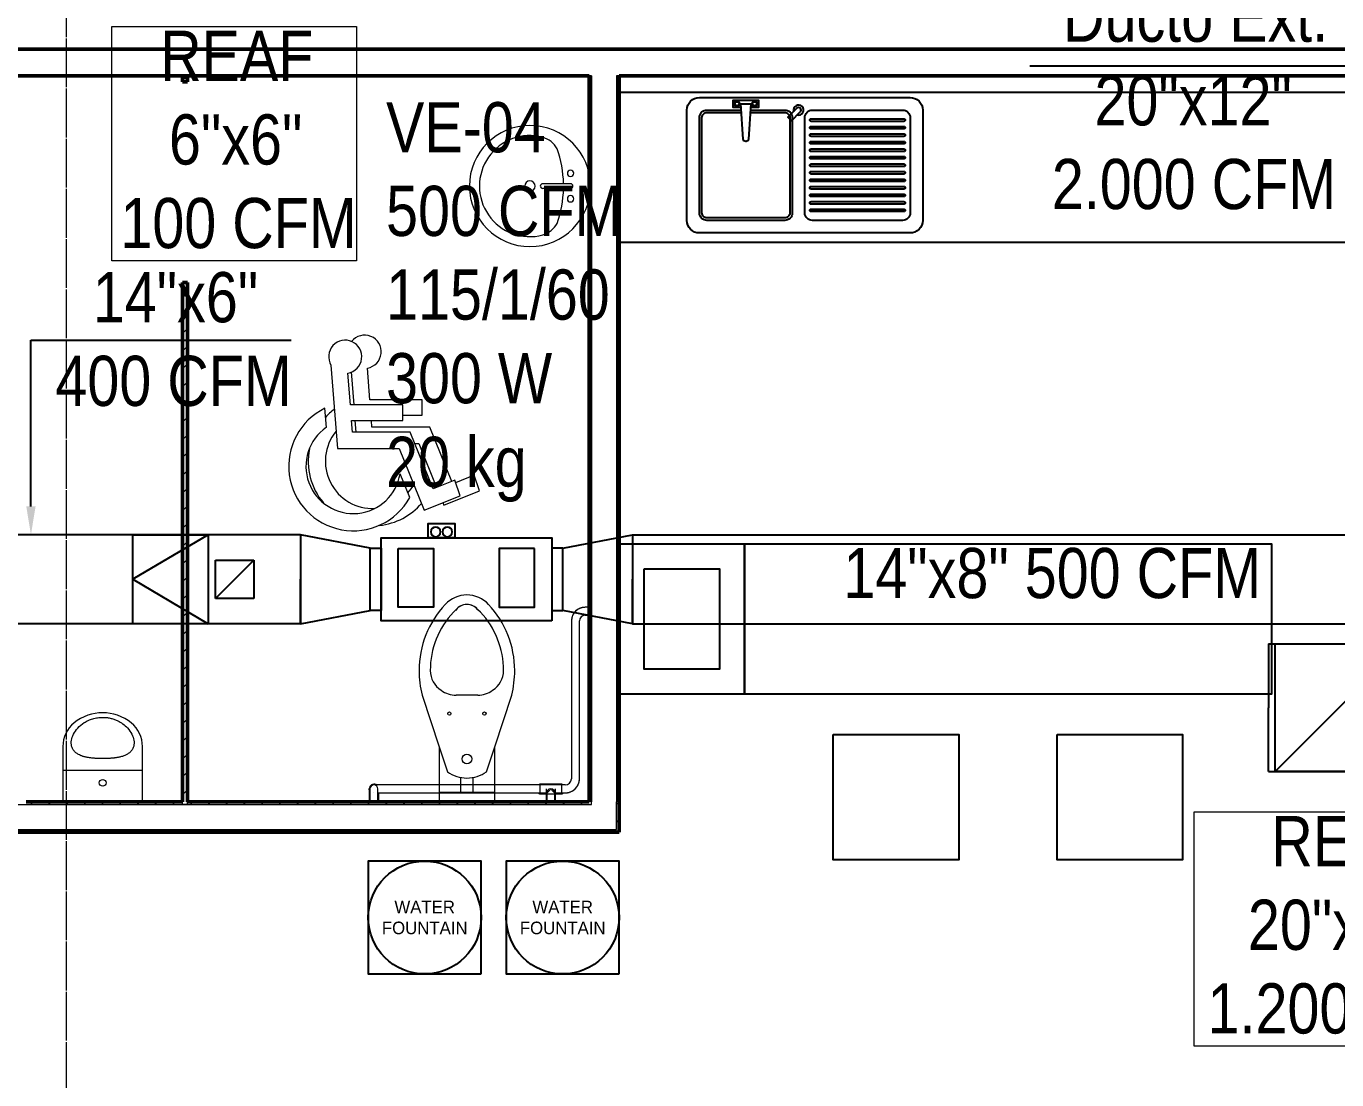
# Model space of a CAD drawing. Header units: inches. Extents: x -3 to 209, y -384 to 20.
# Drawn here: x 162.28 to 167.5, y -93.66 to -89.46 of the extents above; entities that cross this region are included whole.
import ezdxf
from ezdxf import colors
from ezdxf.entities.mleader import LeaderData, LeaderLine
from ezdxf.math import Vec2, Vec3

# ---------------------------------------------------------------- set-up
doc = ezdxf.new("R2010")
doc.units = ezdxf.units.IN
doc.header["$MEASUREMENT"] = 0
for name, pattern in [('Grid Line', [0.022225, 0.0127, -0.003175, 0.003175, -0.003175]), ('Grid Line 1_2_', [0.022225, 0.0127, -0.003175, 0.003175, -0.003175]), ('HIDDEN2', [0.1875, 0.125, -0.0625])]:
    doc.linetypes.add(name, pattern=pattern)
for name, color, linetype, lineweight in [('A-GENM', 253, 'Continuous', 9), ('A-WALL-PATT', 253, 'Continuous', 50), ('HVAC -Textos Extraccion', 2, 'Continuous', 9), ('HVAC -Textos Rejillas', 2, 'Continuous', 9), ('L-SITE', 253, 'Continuous', 9), ('P-SANR-FIXT', 253, 'Continuous', 9), ('Q-SPCQ', 253, 'Continuous', 9), ('S-GRID', 253, 'Continuous', 9)]:
    doc.layers.add(name, color=color, linetype=linetype, lineweight=lineweight)
for name, color, linetype in [('A-WALL', 253, 'Continuous'), ('HVAC-Equipos', 3, 'Continuous'), ('HVAC-Extraccion', 114, 'Continuous'), ('HVAC-Rejillas', 2, 'HIDDEN2'), ('NFF-FURN', 253, 'Continuous'), ('NFF-LIGHT', 253, 'Continuous')]:
    doc.layers.add(name, color=color, linetype=linetype)
doc.styles.add('Arial Narrow', font='ARIALN.TTF', dxfattribs={"height": 0.00295})
doc.styles.add('darwinmerispeTEXT01', font='GOTHIC.TTF')
doc.styles.get("Standard").update_dxf_attribs({"font": 'arial.ttf'})

# ---------------------------------------------------------------- blocks, each defined once
blk = doc.blocks.new('rr')
at = {"linetype": 'ByBlock', "lineweight": -2}
for p, q in [((-0.0127, -0.0127), (0.0127, 0.0127)), ((-0.0127, -0.0127), (-0.0127, 0.0127)), ((-0.0127, 0.0127), (0.0127, 0.0127)), ((0.0127, 0.0127), (0.0127, -0.0127)), ((0.0127, -0.0127), (-0.0127, -0.0127))]:
    blk.add_line(p, q, dxfattribs=at)
blk = doc.blocks.new('VE')
for points in [[(-74845.233, 50895.4877), (-74845.1261, 50895.4877), (-74845.1261, 50895.5447), (-74845.233, 50895.5447)], [(-74845.619, 50895.1567), (-74844.939, 50895.1567), (-74844.939, 50895.4877), (-74845.619, 50895.4877)], [(-74845.619, 50895.4462), (-74845.619, 50895.1982), (-74845.6629, 50895.1982), (-74845.6629, 50895.4462)], [(-74845.5507, 50895.4454), (-74845.41, 50895.4454), (-74845.41, 50895.2115), (-74845.5507, 50895.2115)], [(-74845.0073, 50895.4454), (-74845.148, 50895.4454), (-74845.148, 50895.2115), (-74845.0073, 50895.2115)], [(-74844.939, 50895.4462), (-74844.939, 50895.1982), (-74844.8952, 50895.1982), (-74844.8952, 50895.4462)]]:
    blk.add_lwpolyline(points, close=True)
for centre in [(-74845.2028, 50895.5112), (-74845.1563, 50895.5112)]:
    blk.add_circle(centre, 0.0193)
blk = doc.blocks.new('faucet1')
at = {"layer": 'NFF-LIGHT', "linetype": 'ByBlock', "lineweight": -2}
blk.add_lwpolyline([(-103268.5, -52509.1), (-103299.5, -52509.1), (-103299.5, -52479.1), (-103199.5, -52479.1), (-103199.5, -52509.1), (-103230.5, -52509.1)], dxfattribs=at)
blk.add_lwpolyline([(-103269.5, -52494.1), (-103229.5, -52494.1), (-103238.9, -52634.8, -0.394848), (-103248.9, -52644.1), (-103250.2, -52644.1, -0.394848), (-103260.1, -52634.8), (-103269.5, -52494.1)], format="xyb", dxfattribs=at)
for centre, radius in [((-103284.5, -52494.1), 10), ((-103284.5, -52494.1), 8), ((-103214.5, -52494.1), 10), ((-103214.5, -52494.1), 8)]:
    blk.add_circle(centre, radius, dxfattribs=at)
blk = doc.blocks.new('sink1')
at = {"layer": 'NFF-LIGHT', "linetype": 'ByBlock', "lineweight": -2}
for points in [[(-103370.8, -52320.6), (-102530.8, -52320.6, -0.414214), (-102480.8, -52370.6), (-102480.8, -52810.6, -0.414214), (-102530.8, -52860.6), (-103370.8, -52860.6, -0.414214), (-103420.8, -52810.6), (-103420.8, -52370.6, -0.414214)], [(-102968.8, -52363.5), (-102968.8, -52363.5, 0.414214), (-102982.9, -52363.5), (-103018.3, -52398.9), (-103004.1, -52413), (-102968.8, -52377.7, 0.414214)], [(-102920.8, -52370.6), (-102560.8, -52370.6, -0.414214), (-102530.8, -52400.6), (-102530.8, -52780.6, -0.414214), (-102560.8, -52810.6), (-102920.8, -52810.6, -0.414214), (-102950.8, -52780.6), (-102950.8, -52400.6, -0.414214)], [(-102550.8, -52410.6), (-102550.8, -52410.6, -0.414214), (-102555.8, -52415.6), (-102925.8, -52415.6, -0.414214), (-102930.8, -52410.6), (-102930.8, -52410.6, -0.414214), (-102925.8, -52405.6), (-102555.8, -52405.6, -0.414214)], [(-102550.8, -52440.6), (-102550.8, -52440.6, -0.414214), (-102555.8, -52445.6), (-102925.8, -52445.6, -0.414214), (-102930.8, -52440.6), (-102930.8, -52440.6, -0.414214), (-102925.8, -52435.6), (-102555.8, -52435.6, -0.414214)], [(-102550.8, -52470.6), (-102550.8, -52470.6, -0.414214), (-102555.8, -52475.6), (-102925.8, -52475.6, -0.414214), (-102930.8, -52470.6), (-102930.8, -52470.6, -0.414214), (-102925.8, -52465.6), (-102555.8, -52465.6, -0.414214)], [(-102550.8, -52500.6), (-102550.8, -52500.6, -0.414214), (-102555.8, -52505.6), (-102925.8, -52505.6, -0.414214), (-102930.8, -52500.6), (-102930.8, -52500.6, -0.414214), (-102925.8, -52495.6), (-102555.8, -52495.6, -0.414214)], [(-102550.8, -52530.6), (-102550.8, -52530.6, -0.414214), (-102555.8, -52535.6), (-102925.8, -52535.6, -0.414214), (-102930.8, -52530.6), (-102930.8, -52530.6, -0.414214), (-102925.8, -52525.6), (-102555.8, -52525.6, -0.414214)], [(-102550.8, -52560.6), (-102550.8, -52560.6, -0.414214), (-102555.8, -52565.6), (-102925.8, -52565.6, -0.414214), (-102930.8, -52560.6), (-102930.8, -52560.6, -0.414214), (-102925.8, -52555.6), (-102555.8, -52555.6, -0.414214)], [(-102550.8, -52590.6), (-102550.8, -52590.6, -0.414214), (-102555.8, -52595.6), (-102925.8, -52595.6, -0.414214), (-102930.8, -52590.6), (-102930.8, -52590.6, -0.414214), (-102925.8, -52585.6), (-102555.8, -52585.6, -0.414214)], [(-102550.8, -52620.6), (-102550.8, -52620.6, -0.414214), (-102555.8, -52625.6), (-102925.8, -52625.6, -0.414214), (-102930.8, -52620.6), (-102930.8, -52620.6, -0.414214), (-102925.8, -52615.6), (-102555.8, -52615.6, -0.414214)], [(-102550.8, -52650.6), (-102550.8, -52650.6, -0.414214), (-102555.8, -52655.6), (-102925.8, -52655.6, -0.414214), (-102930.8, -52650.6), (-102930.8, -52650.6, -0.414214), (-102925.8, -52645.6), (-102555.8, -52645.6, -0.414214)], [(-102550.8, -52680.6), (-102550.8, -52680.6, -0.414214), (-102555.8, -52685.6), (-102925.8, -52685.6, -0.414214), (-102930.8, -52680.6), (-102930.8, -52680.6, -0.414214), (-102925.8, -52675.6), (-102555.8, -52675.6, -0.414214)], [(-102550.8, -52710.6), (-102550.8, -52710.6, -0.414214), (-102555.8, -52715.6), (-102925.8, -52715.6, -0.414214), (-102930.8, -52710.6), (-102930.8, -52710.6, -0.414214), (-102925.8, -52705.6), (-102555.8, -52705.6, -0.414214)], [(-102550.8, -52740.6), (-102550.8, -52740.6, -0.414214), (-102555.8, -52745.6), (-102925.8, -52745.6, -0.414214), (-102930.8, -52740.6), (-102930.8, -52740.6, -0.414214), (-102925.8, -52735.6), (-102555.8, -52735.6, -0.414214)], [(-102550.8, -52770.6), (-102550.8, -52770.6, -0.414214), (-102555.8, -52775.6), (-102925.8, -52775.6, -0.414214), (-102930.8, -52770.6), (-102930.8, -52770.6, -0.414214), (-102925.8, -52765.6), (-102555.8, -52765.6, -0.414214)]]:
    blk.add_lwpolyline(points, format="xyb", close=True, dxfattribs=at)
for points in [[(-103167.5, -52370.6), (-103030.8, -52370.6, -0.414214), (-103000.8, -52400.6), (-103000.8, -52780.6, -0.414214), (-103030.8, -52810.6), (-103340.8, -52810.6, -0.414214), (-103370.8, -52780.6), (-103370.8, -52400.6, -0.414214), (-103340.8, -52370.6), (-103204.2, -52370.6)], [(-103168.2, -52380.6), (-103030.8, -52380.6, -0.414214), (-103010.8, -52400.6), (-103010.8, -52780.6, -0.414214), (-103030.8, -52800.6), (-103340.8, -52800.6, -0.414214), (-103360.8, -52780.6), (-103360.8, -52400.6, -0.414214), (-103340.8, -52380.6), (-103203.5, -52380.6)]]:
    blk.add_lwpolyline(points, format="xyb", dxfattribs=at)
blk.add_arc((-102975.8, -52370.6), 20, 255, 195, dxfattribs=at)
blk.add_blockref('faucet1', (63.7, 148.5), dxfattribs=at)

msp = doc.modelspace()

# ---------------------------------------------------------------- linework, layer by layer
at = {"layer": 'A-GENM'}
for p, q in [((164.0908, -91.7996), (164.0801, -91.7901)), ((163.8584, -92.1312), (163.9257, -92.3362)), ((164.0797, -92.1312), (163.994, -92.1312)), ((164.0797, -92.1312), (163.994, -92.1312)), ((164.148, -92.3362), (164.2154, -92.1312)), ((163.9257, -92.3362), (163.9588, -92.4367)), ((163.9257, -92.3362), (163.9257, -92.5566)), ((164.115, -92.4367), (164.148, -92.3362)), ((164.148, -92.5566), (164.148, -92.3362)), ((164.0115, -92.4587), (164.0115, -92.5185)), ((164.0623, -92.5185), (164.0623, -92.4587)), ((164.148, -92.5185), (163.9258, -92.5185)), ((163.9257, -92.5566), (164.148, -92.5566))]:
    msp.add_line(p, q, dxfattribs=at)
for centre, radius in [((163.967, -92.2042), 0.00635), ((164.1067, -92.2042), 0.00666), ((164.0369, -92.3852), 0.0191)]:
    msp.add_circle(centre, radius, dxfattribs=at)
for centre, radius, start, end in [((164.0384, -91.8517), 0.1206, 90.7488, 136.8497), ((164.0353, -91.8517), 0.1206, 43.1503, 89.2512), ((164.2316, -92.0327), 0.3853, 136.8497, 180), ((164.0384, -91.8517), 0.0761, 126.0692, 136.8497), ((164.0369, -91.8243), 0.0551, 90, 145.8865), ((164.0369, -91.8243), 0.0551, 90, 141.6602), ((164.0369, -91.8243), 0.0551, 38.3398, 90), ((164.0369, -91.8243), 0.0551, 34.1135, 90), ((163.8421, -92.0327), 0.3853, 0, 43.1503), ((164.2316, -92.0327), 0.3409, 136.8497, 180), ((163.8421, -92.0327), 0.3409, 0, 43.1503), ((164.2531, -92.0327), 0.4068, 180, 194), ((163.9828, -92.0327), 0.0921, 180, 238.3018), ((164.0909, -92.0327), 0.0921, 301.6982, 0), ((163.8206, -92.0327), 0.4068, 346, 0), ((163.994, -92.0327), 0.0984, 232.7437, 270), ((164.0797, -92.0327), 0.0984, 270, 307.2563), ((164.0386, -92.3198), 0.1415, 235.678, 269.3159), ((164.0352, -92.3198), 0.1415, 270.6841, 304.322)]:
    msp.add_arc(centre, radius, start, end, dxfattribs=at)
at = {"layer": 'A-WALL', "lineweight": 50}
for p, q in [((168.4052, -89.5566), (162.0932, -89.5566)), ((162.0932, -89.6616), (164.5236, -89.6616)), ((162.9036, -89.6691), (162.9036, -89.6866)), ((162.9236, -89.6691), (162.9036, -89.6691)), ((162.9036, -89.6866), (162.9236, -89.6866)), ((162.9236, -89.6866), (162.9236, -89.6691)), ((164.5236, -89.6616), (164.5236, -92.5566)), ((164.6436, -89.6616), (168.5102, -89.6616)), ((164.6436, -92.5566), (164.6436, -89.6616)), ((162.9036, -90.4866), (162.9036, -92.5566)), ((162.9236, -90.4866), (162.9036, -90.4866)), ((162.9236, -92.5566), (162.9236, -90.4866)), ((162.9036, -92.5566), (162.2798, -92.5566)), ((164.5236, -92.5566), (162.9236, -92.5566)), ((164.6436, -92.5666), (164.6436, -92.5566)), ((164.6436, -92.6666), (164.6436, -92.5666)), ((158.8736, -92.6766), (164.6436, -92.6766)), ((164.6436, -92.6766), (164.6436, -92.6666))]:
    msp.add_line(p, q, dxfattribs=at)
at = {"layer": 'A-WALL', "lineweight": 18}
for p, q in [((164.5336, -89.6616), (164.5236, -89.6616)), ((164.5336, -89.6616), (164.5336, -92.5566)), ((164.6436, -89.6616), (164.6336, -89.6616)), ((164.6336, -89.6616), (164.6336, -92.5566)), ((161.6398, -92.5666), (162.9036, -92.5666)), ((162.9036, -92.5666), (162.9036, -92.5566)), ((162.9036, -92.5666), (162.9236, -92.5666)), ((162.9236, -92.5666), (162.9036, -92.5666)), ((162.9236, -92.5666), (162.9236, -92.5566)), ((162.9236, -92.5666), (164.5336, -92.5666)), ((164.5336, -92.5666), (164.5336, -92.5566)), ((164.6336, -92.5666), (164.6336, -92.5566)), ((164.6336, -92.6666), (164.6336, -92.5666)), ((158.8736, -92.6666), (164.6336, -92.6666))]:
    msp.add_line(p, q, dxfattribs=at)
at = {"layer": 'A-WALL-PATT', "linetype": 'Continuous', "lineweight": 9}
for p, q in [((162.9162, -89.6866), (162.9236, -89.6792)), ((164.5236, -89.7056), (164.5336, -89.6956)), ((164.6336, -89.6663), (164.6383, -89.6616)), ((164.6336, -89.737), (164.6436, -89.727)), ((164.5236, -89.7763), (164.5336, -89.7663)), ((164.6336, -89.8077), (164.6436, -89.7977)), ((164.5236, -89.847), (164.5336, -89.837)), ((164.5236, -89.9177), (164.5336, -89.9077)), ((164.6336, -89.8784), (164.6436, -89.8684)), ((164.6336, -89.9491), (164.6436, -89.9391)), ((164.5236, -89.9884), (164.5336, -89.9784)), ((164.6336, -90.0198), (164.6436, -90.0098)), ((164.5236, -90.0591), (164.5336, -90.0491)), ((164.6336, -90.0905), (164.6436, -90.0805)), ((164.5236, -90.1298), (164.5336, -90.1198)), ((164.6336, -90.1613), (164.6436, -90.1513)), ((164.5236, -90.2005), (164.5336, -90.1905)), ((164.6336, -90.232), (164.6436, -90.222)), ((164.5236, -90.2713), (164.5336, -90.2613)), ((164.6336, -90.3027), (164.6436, -90.2927)), ((164.5236, -90.342), (164.5336, -90.332)), ((164.6336, -90.3734), (164.6436, -90.3634)), ((164.5236, -90.4127), (164.5336, -90.4027)), ((164.5236, -90.4834), (164.5336, -90.4734)), ((164.6336, -90.4441), (164.6436, -90.4341)), ((162.9036, -90.5477), (162.9236, -90.5277)), ((164.6336, -90.5148), (164.6436, -90.5048)), ((164.5236, -90.5541), (164.5336, -90.5441)), ((164.6336, -90.5855), (164.6436, -90.5755)), ((162.9036, -90.6185), (162.9236, -90.5985)), ((164.5236, -90.6248), (164.5336, -90.6148)), ((162.9036, -90.6892), (162.9236, -90.6692)), ((164.5236, -90.6955), (164.5336, -90.6855)), ((164.6336, -90.6562), (164.6436, -90.6462)), ((162.9036, -90.7599), (162.9236, -90.7399)), ((164.6336, -90.7269), (164.6436, -90.7169)), ((164.5236, -90.7662), (164.5336, -90.7562)), ((164.6336, -90.7976), (164.6436, -90.7876)), ((162.9036, -90.8306), (162.9236, -90.8106)), ((164.5236, -90.8369), (164.5336, -90.8269)), ((162.9036, -90.9013), (162.9236, -90.8813)), ((164.5236, -90.9076), (164.5336, -90.8976)), ((164.6336, -90.8684), (164.6436, -90.8584)), ((162.9036, -90.972), (162.9236, -90.952)), ((164.6336, -90.9391), (164.6436, -90.9291)), ((164.5236, -90.9784), (164.5336, -90.9684)), ((164.6336, -91.0098), (164.6436, -90.9998)), ((162.9036, -91.0427), (162.9236, -91.0227)), ((164.5236, -91.0491), (164.5336, -91.0391)), ((162.9036, -91.1134), (162.9236, -91.0934)), ((164.5236, -91.1198), (164.5336, -91.1098)), ((164.6336, -91.0805), (164.6436, -91.0705)), ((164.6336, -91.1512), (164.6436, -91.1412)), ((162.9036, -91.1841), (162.9236, -91.1641)), ((164.5236, -91.1905), (164.5336, -91.1805)), ((164.6336, -91.2219), (164.6436, -91.2119)), ((162.9036, -91.2549), (162.9236, -91.2349)), ((164.5236, -91.2612), (164.5336, -91.2512)), ((162.9036, -91.3256), (162.9236, -91.3056)), ((164.6336, -91.2926), (164.6436, -91.2826)), ((164.5236, -91.3319), (164.5336, -91.3219)), ((164.6336, -91.3633), (164.6436, -91.3533)), ((162.9036, -91.3963), (162.9236, -91.3763)), ((164.5236, -91.4026), (164.5336, -91.3926)), ((164.6336, -91.434), (164.6436, -91.424)), ((162.9036, -91.467), (162.9236, -91.447)), ((164.5236, -91.4733), (164.5336, -91.4633)), ((162.9036, -91.5377), (162.9236, -91.5177)), ((164.6336, -91.5048), (164.6436, -91.4948)), ((164.5236, -91.544), (164.5336, -91.534)), ((164.6336, -91.5755), (164.6436, -91.5655)), ((162.9036, -91.6084), (162.9236, -91.5884)), ((164.5236, -91.6148), (164.5336, -91.6048)), ((162.9036, -91.6791), (162.9236, -91.6591)), ((164.5236, -91.6855), (164.5336, -91.6755)), ((164.6336, -91.6462), (164.6436, -91.6362)), ((162.9036, -91.7498), (162.9236, -91.7298)), ((164.6336, -91.7169), (164.6436, -91.7069)), ((164.5236, -91.7562), (164.5336, -91.7462)), ((164.6336, -91.7876), (164.6436, -91.7776)), ((162.9036, -91.8205), (162.9236, -91.8005)), ((164.5236, -91.8269), (164.5336, -91.8169)), ((162.9036, -91.8913), (162.9236, -91.8713)), ((164.5236, -91.8976), (164.5336, -91.8876)), ((164.6336, -91.8583), (164.6436, -91.8483)), ((162.9036, -91.962), (162.9236, -91.942)), ((164.6336, -91.929), (164.6436, -91.919)), ((164.5236, -91.9683), (164.5336, -91.9583)), ((164.6336, -91.9997), (164.6436, -91.9897)), ((162.9036, -92.0327), (162.9236, -92.0127)), ((164.5236, -92.039), (164.5336, -92.029)), ((162.9036, -92.1034), (162.9236, -92.0834)), ((164.5236, -92.1097), (164.5336, -92.0997)), ((164.6336, -92.0704), (164.6436, -92.0604)), ((162.9036, -92.1741), (162.9236, -92.1541)), ((164.6336, -92.1411), (164.6436, -92.1311)), ((164.5236, -92.1804), (164.5336, -92.1704)), ((164.6336, -92.2119), (164.6436, -92.2019)), ((162.9036, -92.2448), (162.9236, -92.2248)), ((164.5236, -92.2511), (164.5336, -92.2411)), ((162.9036, -92.3155), (162.9236, -92.2955)), ((164.5236, -92.3219), (164.5336, -92.3119)), ((164.6336, -92.2826), (164.6436, -92.2726)), ((164.6336, -92.3533), (164.6436, -92.3433)), ((162.9036, -92.3862), (162.9236, -92.3662)), ((164.5236, -92.3926), (164.5336, -92.3826)), ((164.6336, -92.424), (164.6436, -92.414)), ((162.9036, -92.4569), (162.9236, -92.4369)), ((164.5236, -92.4633), (164.5336, -92.4533)), ((162.9036, -92.5276), (162.9236, -92.5076)), ((164.6336, -92.4947), (164.6436, -92.4847)), ((162.299, -92.5666), (162.309, -92.5566)), ((162.3697, -92.5666), (162.3797, -92.5566)), ((162.4404, -92.5666), (162.4504, -92.5566)), ((162.5111, -92.5666), (162.5211, -92.5566)), ((162.5818, -92.5666), (162.5918, -92.5566)), ((162.6525, -92.5666), (162.6625, -92.5566)), ((162.7232, -92.5666), (162.7332, -92.5566)), ((162.7939, -92.5666), (162.8039, -92.5566)), ((162.8646, -92.5666), (162.8746, -92.5566)), ((162.9354, -92.5666), (162.9454, -92.5566)), ((163.0061, -92.5666), (163.0161, -92.5566)), ((163.0768, -92.5666), (163.0868, -92.5566)), ((163.1475, -92.5666), (163.1575, -92.5566)), ((163.2182, -92.5666), (163.2282, -92.5566)), ((163.2889, -92.5666), (163.2989, -92.5566)), ((163.3596, -92.5666), (163.3696, -92.5566)), ((163.4303, -92.5666), (163.4403, -92.5566)), ((163.501, -92.5666), (163.511, -92.5566)), ((163.5718, -92.5666), (163.5818, -92.5566)), ((163.6425, -92.5666), (163.6525, -92.5566)), ((163.7132, -92.5666), (163.7232, -92.5566)), ((163.7839, -92.5666), (163.7939, -92.5566)), ((163.8546, -92.5666), (163.8646, -92.5566)), ((163.9253, -92.5666), (163.9353, -92.5566)), ((163.996, -92.5666), (164.006, -92.5566)), ((164.0667, -92.5666), (164.0767, -92.5566)), ((164.1374, -92.5666), (164.1474, -92.5566)), ((164.2082, -92.5666), (164.2182, -92.5566)), ((164.2789, -92.5666), (164.2889, -92.5566)), ((164.3496, -92.5666), (164.3596, -92.5566)), ((164.4203, -92.5666), (164.4303, -92.5566)), ((164.491, -92.5666), (164.501, -92.5566)), ((164.5236, -92.534), (164.5336, -92.524)), ((164.6336, -92.5654), (164.6424, -92.5566)), ((164.6424, -92.5566), (164.6436, -92.5554)), ((164.6336, -92.6361), (164.6436, -92.6261)), ((162.3304, -92.6766), (162.3404, -92.6666)), ((162.4011, -92.6766), (162.4111, -92.6666)), ((162.4718, -92.6766), (162.4818, -92.6666)), ((162.5425, -92.6766), (162.5525, -92.6666)), ((162.6132, -92.6766), (162.6232, -92.6666)), ((162.6839, -92.6766), (162.6939, -92.6666)), ((162.7546, -92.6766), (162.7646, -92.6666)), ((162.8254, -92.6766), (162.8354, -92.6666)), ((162.8961, -92.6766), (162.9061, -92.6666)), ((162.9668, -92.6766), (162.9768, -92.6666)), ((163.0375, -92.6766), (163.0475, -92.6666)), ((163.1082, -92.6766), (163.1182, -92.6666)), ((163.1789, -92.6766), (163.1889, -92.6666)), ((163.2496, -92.6766), (163.2596, -92.6666)), ((163.3203, -92.6766), (163.3303, -92.6666)), ((163.391, -92.6766), (163.401, -92.6666)), ((163.4618, -92.6766), (163.4718, -92.6666)), ((163.5325, -92.6766), (163.5425, -92.6666)), ((163.6032, -92.6766), (163.6132, -92.6666)), ((163.6739, -92.6766), (163.6839, -92.6666)), ((163.7446, -92.6766), (163.7546, -92.6666)), ((163.8153, -92.6766), (163.8253, -92.6666)), ((163.886, -92.6766), (163.896, -92.6666)), ((163.9567, -92.6766), (163.9667, -92.6666)), ((164.0274, -92.6766), (164.0374, -92.6666)), ((164.0982, -92.6766), (164.1082, -92.6666)), ((164.1689, -92.6766), (164.1789, -92.6666)), ((164.2396, -92.6766), (164.2496, -92.6666)), ((164.3103, -92.6766), (164.3203, -92.6666)), ((164.381, -92.6766), (164.391, -92.6666)), ((164.4517, -92.6766), (164.4617, -92.6666)), ((164.5224, -92.6766), (164.5324, -92.6666)), ((164.5931, -92.6766), (164.6031, -92.6666))]:
    msp.add_line(p, q, dxfattribs=at)
at = {"layer": 'HVAC -Textos Rejillas'}
for points in [[(163.5965, -90.3999), (162.6219, -90.3999), (162.6219, -89.4653), (163.5965, -89.4653)], [(168.1039, -93.5303), (166.9355, -93.5303), (166.9355, -92.5957), (168.1039, -92.5957)]]:
    msp.add_lwpolyline(points, close=True, dxfattribs=at)
at = {"layer": 'HVAC-Extraccion'}
for p, q in [((163.373, -91.4913), (161.444, -91.4912)), ((163.373, -91.4913), (163.373, -91.6691)), ((164.6968, -91.4913), (164.6968, -91.6691)), ((164.6968, -91.4913), (168.5518, -91.4914)), ((163.373, -91.8469), (163.373, -91.6691)), ((164.6968, -91.8469), (164.6968, -91.6691)), ((163.373, -91.8469), (161.444, -91.8468)), ((164.6968, -91.8469), (168.5518, -91.847)), ((167.2328, -91.9268), (167.2328, -92.1808)), ((167.2328, -91.9268), (169.0407, -91.9268)), ((167.2328, -92.4348), (167.2328, -92.1808)), ((167.2328, -92.4348), (169.0407, -92.4348))]:
    msp.add_line(p, q, dxfattribs=at)
msp.add_lwpolyline([(163.0051, -91.4913), (163.0051, -91.8469), (162.7051, -91.8469), (162.7051, -91.4913), (163.0051, -91.4913), (162.7051, -91.6691), (163.0051, -91.8469)], dxfattribs=at)
for points in [[(163.651, -91.545), (163.373, -91.4913), (163.373, -91.8469), (163.651, -91.793)], [(164.4187, -91.545), (164.6968, -91.4913), (164.6968, -91.8469), (164.4187, -91.793)]]:
    msp.add_lwpolyline(points, close=True, dxfattribs=at)
at = {"layer": 'L-SITE'}
for p, q in [((163.4949, -90.8155), (163.5203, -91.1477)), ((163.5723, -90.9737), (163.5627, -90.8469)), ((163.5759, -90.8416), (163.586, -90.9737)), ((163.6498, -90.9537), (163.6401, -90.8269)), ((163.8588, -90.9537), (163.6498, -90.9537)), ((163.8588, -91.0154), (163.8588, -90.9537)), ((163.4765, -91.0633), (163.4707, -90.9874)), ((163.7814, -90.9737), (163.5723, -90.9737)), ((163.7814, -91.0354), (163.7814, -90.9737)), ((163.5806, -91.0825), (163.577, -91.0354)), ((163.577, -91.0354), (163.7814, -91.0354)), ((163.5907, -91.0354), (163.5943, -91.0825)), ((163.6581, -91.0625), (163.656, -91.0354)), ((163.7814, -91.0154), (163.8588, -91.0154)), ((163.811, -91.0825), (163.5806, -91.0825)), ((163.8884, -91.0625), (163.6581, -91.0625)), ((163.9028, -91.3083), (163.811, -91.0825)), ((163.9764, -91.2789), (163.8884, -91.0625)), ((163.5203, -91.1477), (163.7671, -91.1477)), ((163.7671, -91.1477), (163.8668, -91.3929)), ((163.8293, -91.1277), (163.8446, -91.1277)), ((163.8446, -91.1277), (163.9159, -91.3031)), ((163.8089, -91.3431), (163.7702, -91.248)), ((164.0656, -91.2542), (163.9914, -91.2839)), ((164.0867, -91.3159), (164.0656, -91.2542)), ((163.9881, -91.2742), (163.9028, -91.3083)), ((163.9443, -91.3729), (164.0867, -91.3159)), ((164.0093, -91.3359), (163.9881, -91.2742)), ((163.8668, -91.3929), (164.0093, -91.3359)), ((163.9405, -91.3634), (163.9443, -91.3729))]:
    msp.add_line(p, q, dxfattribs=at)
for centre, radius, start, end in [((163.5517, -90.7818), 0.066, 279.5296, 210.6777), ((163.6292, -90.7618), 0.066, 279.5296, 141.9342), ((163.5839, -91.2184), 0.2573, 116.094, 331.0081), ((163.6613, -91.1984), 0.2573, 126.597, 137.2057), ((163.5839, -91.2184), 0.1887, 124.6842, 350.9794), ((163.6613, -91.1984), 0.1887, 141.0911, 272.5256), ((163.6613, -91.1984), 0.2573, 168.9615, 220.1123), ((163.6613, -91.1984), 0.1887, 318.124, 330.8334), ((163.6613, -91.1984), 0.2573, 276.149, 319.2631)]:
    msp.add_arc(centre, radius, start, end, dxfattribs=at)
at = {"layer": 'NFF-FURN'}
for points in [[(164.6436, -89.7272), (167.6252, -89.7272), (167.6252, -90.3272), (164.6436, -90.3272), (164.6436, -89.7272)], [(164.6436, -91.5272), (165.1436, -91.5272), (165.1436, -92.1272), (164.6436, -92.1272), (164.6436, -91.5272)], [(165.1436, -91.5272), (167.2436, -91.5272), (167.2436, -92.1272), (165.1436, -92.1272), (165.1436, -91.5272)], [(164.7436, -91.6272), (165.0436, -91.6272), (165.0436, -92.0272), (164.7436, -92.0272), (164.7436, -91.6272)], [(165.4974, -92.287), (165.9974, -92.287), (165.9974, -92.787), (165.4974, -92.787), (165.4974, -92.287)], [(166.3899, -92.287), (166.8899, -92.287), (166.8899, -92.787), (166.3899, -92.787), (166.3899, -92.287)], [(164.0936, -93.2422), (164.0936, -92.7922), (163.6436, -92.7922), (163.6436, -93.2422), (164.0936, -93.2422)], [(164.6436, -93.2422), (164.6436, -92.7922), (164.1936, -92.7922), (164.1936, -93.2422), (164.6436, -93.2422)]]:
    msp.add_lwpolyline(points, dxfattribs=at)
for centre in [(163.8686, -93.0172), (164.4186, -93.0172)]:
    msp.add_circle(centre, 0.225, dxfattribs=at)
at = {"layer": 'P-SANR-FIXT'}
for p, q in [((164.4499, -90.0921), (164.339, -90.0921)), ((164.4499, -90.1111), (164.339, -90.1111)), ((162.4261, -92.3357), (162.4261, -92.5566)), ((162.7436, -92.5566), (162.7436, -92.3357)), ((162.4261, -92.4296), (162.7436, -92.4296)), ((162.4261, -92.5566), (162.7436, -92.5566))]:
    msp.add_line(p, q, dxfattribs=at)
msp.add_circle((162.5849, -92.4804), 0.0134, dxfattribs=at)
for centre, radius, start, end in [((164.288, -90.1016), 0.2413, 90, 270), ((164.288, -90.1016), 0.2014, 75.3071, 284.6929), ((164.288, -90.1016), 0.2413, 270, 90), ((164.3071, -90.0063), 0.1045, 30.7927, 72.1904), ((163.9698, -90.1016), 0.4523, 1.2067, 19.2086), ((164.4499, -90.0508), 0.0127, 90, 270), ((164.4499, -90.0508), 0.0127, 270, 90), ((164.288, -90.1016), 0.0206, 90, 270), ((164.288, -90.1016), 0.0206, 270, 90), ((164.339, -90.1016), 0.00952, 90, 270), ((163.9698, -90.1016), 0.4523, 340.7914, 358.7933), ((164.4499, -90.1016), 0.00952, 270, 90), ((164.4499, -90.1524), 0.0127, 90, 270), ((164.4499, -90.1524), 0.0127, 270, 90), ((164.3071, -90.1969), 0.1045, 287.8096, 329.2073), ((162.5849, -92.3816), 0.1806, 50.8479, 129.1521), ((162.5475, -92.3357), 0.1214, 129.1521, 180), ((162.6222, -92.3357), 0.1214, 0, 50.8479)]:
    msp.add_arc(centre, radius, start, end, dxfattribs=at)
for points, knots in [([(162.5849, -92.3837), (162.5797, -92.3837), (162.5722, -92.3836), (162.5625, -92.3832), (162.5553, -92.3828), (162.5494, -92.3823), (162.5449, -92.3819), (162.5404, -92.3815), (162.535, -92.3808), (162.5287, -92.3798), (162.5228, -92.3788), (162.518, -92.3778), (162.5143, -92.3769), (162.5107, -92.376), (162.5064, -92.3747), (162.5023, -92.3734), (162.4991, -92.3722), (162.4945, -92.3703), (162.4872, -92.3668), (162.4782, -92.3608), (162.4703, -92.353), (162.4645, -92.344), (162.4608, -92.3339), (162.4593, -92.3228), (162.4603, -92.307), (162.4672, -92.286), (162.4845, -92.2613), (162.506, -92.243), (162.5274, -92.2313), (162.5453, -92.2245), (162.5647, -92.2202), (162.5781, -92.2192), (162.5849, -92.2192)], [-1, -1, -1, -1, -0.965909, -0.948864, -0.931818, -0.914773, -0.90625, -0.897727, -0.880682, -0.863636, -0.846591, -0.829545, -0.821023, -0.8125, -0.795455, -0.778409, -0.769886, -0.761364, -0.727273, -0.681818, -0.636364, -0.590909, -0.545455, -0.5, -0.454545, -0.363636, -0.272727, -0.181818, -0.136364, -0.090909, -0.045455, 0, 0, 0, 0]), ([(162.5849, -92.2192), (162.5899, -92.2192), (162.6, -92.2197), (162.6123, -92.2218), (162.6219, -92.2242), (162.6311, -92.227), (162.6422, -92.2314), (162.6523, -92.2368), (162.6599, -92.2415), (162.6707, -92.2489), (162.6867, -92.2633), (162.7025, -92.286), (162.7094, -92.307), (162.7105, -92.3228), (162.709, -92.3339), (162.7053, -92.344), (162.6994, -92.353), (162.6916, -92.3608), (162.6834, -92.3662), (162.6759, -92.37), (162.6699, -92.3725), (162.6634, -92.3748), (162.6564, -92.3767), (162.6502, -92.3781), (162.645, -92.3792), (162.641, -92.3798), (162.6368, -92.3805), (162.6326, -92.381), (162.6282, -92.3816), (162.6237, -92.382), (162.6192, -92.3824), (162.6129, -92.3829), (162.6049, -92.3834), (162.5951, -92.3836), (162.5883, -92.3837), (162.5849, -92.3837)], [-1, -1, -1, -1, -0.965909, -0.931818, -0.914773, -0.897727, -0.863636, -0.829545, -0.8125, -0.795455, -0.727273, -0.636364, -0.545455, -0.5, -0.454545, -0.409091, -0.363636, -0.318182, -0.272727, -0.25, -0.227273, -0.204545, -0.181818, -0.159091, -0.147727, -0.136364, -0.125, -0.113636, -0.102273, -0.090909, -0.079545, -0.068182, -0.045455, -0.022727, 0, 0, 0, 0])]:
    msp.add_open_spline(points, degree=3, knots=knots, dxfattribs=at)
at = {"layer": 'Q-SPCQ'}
for p, q in [((164.5204, -91.7807), (164.5077, -91.7807)), ((164.5236, -91.7553), (164.5204, -91.7553)), ((164.5204, -91.7553), (164.5204, -91.7567)), ((164.5236, -91.7553), (164.5204, -91.7553)), ((164.5204, -91.7806), (164.5204, -91.7553)), ((164.4538, -91.8347), (164.4538, -92.4642)), ((164.4855, -92.4648), (164.4855, -91.8347)), ((164.5077, -91.8125), (164.5204, -91.8125)), ((164.5204, -91.8379), (164.5204, -91.8126)), ((164.5204, -91.8365), (164.5204, -91.8379)), ((164.5204, -91.8379), (164.5236, -91.8379)), ((164.5204, -91.8379), (164.5236, -91.8379)), ((164.4538, -92.4634), (164.4537, -92.4644)), ((163.6473, -92.5046), (163.6473, -92.5554)), ((163.6505, -92.5046), (163.6505, -92.5554)), ((164.3204, -92.4888), (163.6664, -92.4888)), ((163.6822, -92.5554), (163.6822, -92.5046)), ((163.6822, -92.5554), (163.6822, -92.5205)), ((163.6822, -92.5205), (164.3204, -92.5205)), ((163.6854, -92.5554), (163.6854, -92.5203)), ((164.3272, -92.4856), (164.3204, -92.4888)), ((164.3272, -92.4856), (164.3204, -92.4888)), ((164.422, -92.4888), (164.3204, -92.4888)), ((164.3204, -92.5205), (164.3272, -92.5237)), ((164.3204, -92.5205), (164.3272, -92.5237)), ((164.3204, -92.5205), (164.3553, -92.5205)), ((164.4152, -92.4856), (164.3272, -92.4856)), ((164.4152, -92.4856), (164.3272, -92.4856)), ((164.3272, -92.4856), (164.3272, -92.5046)), ((164.3272, -92.5046), (164.3272, -92.5237)), ((164.3522, -92.5046), (164.3522, -92.5205)), ((164.3553, -92.5205), (164.3553, -92.5554)), ((164.3871, -92.5205), (164.422, -92.5205)), ((164.3871, -92.5554), (164.3871, -92.5205)), ((164.3903, -92.5205), (164.3903, -92.5046)), ((164.422, -92.4888), (164.4152, -92.4856)), ((164.422, -92.4888), (164.4152, -92.4856)), ((164.4152, -92.5046), (164.4152, -92.4856)), ((164.4152, -92.5237), (164.4152, -92.5046)), ((164.4152, -92.5237), (164.422, -92.5205)), ((164.4152, -92.5237), (164.422, -92.5205)), ((164.4284, -92.4888), (164.422, -92.4888)), ((164.422, -92.5205), (164.4284, -92.5205)), ((163.6265, -92.5554), (163.6251, -92.5554)), ((163.6251, -92.5554), (163.6251, -92.5566)), ((163.6251, -92.5554), (163.6251, -92.5566)), ((163.6251, -92.5554), (163.6251, -92.5566)), ((163.6265, -92.5554), (163.6503, -92.5554)), ((163.6265, -92.5554), (163.6265, -92.5554)), ((163.6824, -92.5554), (163.7062, -92.5554)), ((163.7076, -92.5554), (163.7062, -92.5554)), ((163.7062, -92.5554), (163.7062, -92.5554)), ((163.7076, -92.5566), (163.7076, -92.5554)), ((163.7076, -92.5566), (163.7076, -92.5554)), ((163.7076, -92.5566), (163.7076, -92.5554)), ((164.3272, -92.5237), (164.3522, -92.5237)), ((164.3272, -92.5237), (164.3522, -92.5237)), ((164.3313, -92.5554), (164.3299, -92.5554)), ((164.3299, -92.5554), (164.3299, -92.5566)), ((164.3299, -92.5554), (164.3299, -92.5566)), ((164.3299, -92.5554), (164.3712, -92.5554)), ((164.3522, -92.5236), (164.3522, -92.5554)), ((164.3522, -92.5237), (164.3522, -92.5554)), ((164.3554, -92.5237), (164.3871, -92.5237)), ((164.3712, -92.5554), (164.4125, -92.5554)), ((164.3902, -92.5237), (164.4152, -92.5237)), ((164.3903, -92.5554), (164.3903, -92.5236)), ((164.3903, -92.5554), (164.3903, -92.5237)), ((164.3903, -92.5237), (164.4152, -92.5237)), ((164.4125, -92.5554), (164.4111, -92.5554)), ((164.4125, -92.5566), (164.4125, -92.5554)), ((164.4125, -92.5566), (164.4125, -92.5554))]:
    msp.add_line(p, q, dxfattribs=at)
at = {"layer": 'Q-SPCQ', "flags": 128}
for points in [[(164.5077, -91.7807), (164.5056, -91.7808), (164.5034, -91.7809), (164.5013, -91.7811), (164.4991, -91.7814), (164.497, -91.7818), (164.4949, -91.7823), (164.4928, -91.7828), (164.4908, -91.7835), (164.4887, -91.7842), (164.4867, -91.785), (164.4847, -91.7859), (164.4828, -91.7868), (164.4809, -91.7879), (164.4791, -91.789), (164.4773, -91.7902), (164.4755, -91.7914), (164.4738, -91.7927), (164.4721, -91.7941), (164.4705, -91.7956), (164.469, -91.7971), (164.4675, -91.7987), (164.4661, -91.8003), (164.4648, -91.802), (164.4635, -91.8037), (164.4623, -91.8055), (164.4612, -91.8074), (164.4601, -91.8093), (164.4591, -91.8112), (164.4582, -91.8131), (164.4574, -91.8151), (164.4567, -91.8172), (164.456, -91.8192), (164.4554, -91.8213), (164.455, -91.8234), (164.4545, -91.8255), (164.4542, -91.8277), (164.454, -91.8298), (164.4538, -91.832), (164.4538, -91.8341)], [(164.4569, -92.5129), (164.4587, -92.5118), (164.4606, -92.5105), (164.4625, -92.5092), (164.4643, -92.5078), (164.466, -92.5063), (164.4677, -92.5048), (164.4694, -92.5032), (164.4709, -92.5015), (164.4724, -92.4998), (164.4738, -92.498), (164.4752, -92.4961), (164.4764, -92.4942), (164.4776, -92.4923), (164.4788, -92.4903), (164.4798, -92.4883), (164.4808, -92.4862), (164.4816, -92.4841), (164.4824, -92.4819), (164.4831, -92.4797), (164.4837, -92.4775), (164.4842, -92.4753), (164.4847, -92.4731), (164.485, -92.4708), (164.4853, -92.4685), (164.4854, -92.4663), (164.4855, -92.464)], [(163.6505, -92.5046), (163.6505, -92.5047), (163.6505, -92.5048), (163.6505, -92.5049), (163.6505, -92.5052), (163.6505, -92.5055), (163.6505, -92.5058), (163.6505, -92.5062)], [(163.6664, -92.5205), (163.6664, -92.5205), (163.6664, -92.5205)], [(163.6822, -92.5064), (163.6822, -92.5059), (163.6822, -92.5055), (163.6822, -92.5052), (163.6822, -92.505), (163.6822, -92.5048), (163.6822, -92.5047), (163.6822, -92.5046), (163.6822, -92.5046)], [(164.4284, -92.5205), (164.4306, -92.5205), (164.4329, -92.5203), (164.4352, -92.5201), (164.4375, -92.5198), (164.4397, -92.5194), (164.4419, -92.5189), (164.4441, -92.5183), (164.4463, -92.5176), (164.4485, -92.5168), (164.4506, -92.516), (164.4527, -92.5151), (164.4547, -92.514), (164.4568, -92.5129)]]:
    msp.add_lwpolyline(points, dxfattribs=at)
at = {"layer": 'Q-SPCQ'}
for centre, radius, start, end in [((164.5077, -91.8347), 0.054, 90, 180), ((164.5077, -91.8347), 0.0222, 90, 180), ((164.4284, -92.4634), 0.0254, 270, 358.1838), ((164.4284, -92.4634), 0.0571, 270, 358.5174), ((163.6664, -92.5046), 0.019, 64.3934, 180), ((163.6664, -92.5046), 0.019, 180, 205.6066), ((163.6664, -92.5046), 0.0159, 0, 180), ((163.6664, -92.5046), 0.0159, 90, 180), ((164.3712, -92.5237), 0.0191, 0, 180)]:
    msp.add_arc(centre, radius, start, end, dxfattribs=at)
for points, knots in [([(163.6505, -92.5151), (163.6503, -92.5149), (163.65, -92.5144), (163.6494, -92.5133), (163.6484, -92.5113), (163.6475, -92.5083), (163.6473, -92.5059), (163.6473, -92.5046)], [0.5788489, 0.5788489, 0.5788489, 0.5788489, 0.6071429, 0.6428571, 0.7142857, 0.8571429, 1, 1, 1, 1]), ([(164.3522, -92.5237), (164.3522, -92.5237), (164.3523, -92.5236), (164.3525, -92.5233), (164.353, -92.5228), (164.3537, -92.5221), (164.3545, -92.5214), (164.3551, -92.5208), (164.3555, -92.5203), (164.356, -92.5198), (164.3567, -92.5191), (164.3577, -92.5181), (164.3587, -92.5171), (164.3595, -92.5163), (164.3602, -92.5157), (164.3608, -92.515), (164.3617, -92.5141), (164.3628, -92.513), (164.3642, -92.5117), (164.366, -92.5098), (164.3683, -92.5075), (164.3702, -92.5056), (164.3712, -92.5046)], [0.5000315, 0.5000315, 0.5000315, 0.5000315, 0.5277778, 0.5555556, 0.5833333, 0.6111111, 0.6388889, 0.6527778, 0.6666667, 0.6805556, 0.6944444, 0.7222222, 0.75, 0.7638889, 0.7777778, 0.7916667, 0.8055556, 0.8333333, 0.8611111, 0.8888889, 0.9444444, 1, 1, 1, 1]), ([(164.3712, -92.5046), (164.3722, -92.5056), (164.3741, -92.5075), (164.3764, -92.5098), (164.3783, -92.5117), (164.3796, -92.513), (164.3807, -92.5141), (164.3816, -92.515), (164.3822, -92.5157), (164.3829, -92.5163), (164.3837, -92.5171), (164.3847, -92.5181), (164.3857, -92.5191), (164.3864, -92.5198), (164.3869, -92.5203), (164.3873, -92.5208), (164.388, -92.5214), (164.3887, -92.5221), (164.3894, -92.5228), (164.3899, -92.5233), (164.3901, -92.5236), (164.3902, -92.5237), (164.3902, -92.5237)], [0, 0, 0, 0, 0.0555556, 0.1111111, 0.1388889, 0.1666667, 0.1944444, 0.2083333, 0.2222222, 0.2361111, 0.25, 0.2777778, 0.3055556, 0.3194444, 0.3333333, 0.3472222, 0.3611111, 0.3888889, 0.4166667, 0.4444444, 0.4722222, 0.4999685, 0.4999685, 0.4999685, 0.4999685])]:
    msp.add_open_spline(points, degree=3, knots=knots, dxfattribs=at)
at = {"layer": 'S-GRID', "linetype": 'Grid Line 1_2_'}
msp.add_line((162.4399, -65.5133), (162.4399, -119.2586), dxfattribs=at)
msp.add_line((162.4399, -65.5133), (162.4399, -119.2586), dxfattribs=at)
at = {"layer": 'S-GRID', "linetype": 'Grid Line'}
msp.add_line((162.4399, -70.4079), (162.4399, -112.8015), dxfattribs=at)

# ---------------------------------------------------------------- block references
at = {"layer": 'HVAC-Equipos', "xscale": -1}
msp.add_blockref('VE', (-74681.2441, -50986.9912), dxfattribs=at)
at = {"layer": 'HVAC-Rejillas', "zscale": 12}
for p, xscale, yscale in [((163.1106, -91.6691), 6, 6), ((167.5122, -92.1808), 20, 20)]:
    msp.add_blockref('rr', p, dxfattribs=dict(at, xscale=xscale, yscale=yscale))
at = {"layer": 'NFF-FURN', "xscale": 0.0009999999999852297, "yscale": 0.0009999999999852297, "zscale": 0.0009999999999852297}
msp.add_blockref('sink1', (268.3346, -37.428), dxfattribs=at)

# ---------------------------------------------------------------- texts
at = {"layer": 'HVAC -Textos Extraccion', "char_height": 0.2, "attachment_point": 1, "style": 'Arial Narrow'}
for s, insert, width in [('\\pi0.13021;Ducto Ext.\\P\\pi0.25544;20"x12"\\P\\pi0.085458;2.000 CFM', (166.2831, -89.3266), 1.280602), ('\\pi0.23768;14"x6"\\P\\pi0.08857;400 CFM', (162.3078, -90.4446), 1.099514), ('14"x8" 500 CFM', (165.5374, -91.5441), 1.988418)]:
    msp.add_mtext(s, dxfattribs=dict(at, insert=insert, width=width))
at = {"layer": 'HVAC -Textos Rejillas', "char_height": 0.2, "width": 1.634804, "attachment_point": 1, "style": 'Arial Narrow'}
for s, insert in [('\\pi0.52579;REAF\\P\\pi0.56085;6"x6"\\P\\pi0.3672;100 CFM', (162.2882, -89.4823)), ('VE-04\\P500 CFM\\P115/1/60\\P300 W\\P20 kg', (163.7145, -89.7672)), ('\\pi0.52579;REAF\\P\\pi0.43255;20"x20"\\P\\pi0.27163;1.200 CFM', (166.7176, -92.6126))]:
    msp.add_mtext(s, dxfattribs=dict(at, insert=insert))
at = {"layer": 'NFF-FURN', "char_height": 0.05, "width": 0.343244, "attachment_point": 5, "style": 'darwinmerispeTEXT01'}
for s, insert in [('{\\fCentury Gothic|b0|i0|c0|p34;WATER FOUNTAIN}', (163.8686, -93.0172)), ('WATER FOUNTAIN', (164.4186, -93.0172))]:
    msp.add_mtext(s, dxfattribs=dict(at, insert=insert))

# ---------------------------------------------------------------- leaders
at = {"layer": 'HVAC -Textos Extraccion'}
ml = msp.add_multileader_mtext('Standard', dxfattribs=at)
ml.set_content('', color=256)
ml.set_leader_properties()
ml.build(insert=Vec2(0, 0))
ml.multileader.update_dxf_attribs({"dogleg_length": 0.36, "arrow_head_size": 0.1128})
ctx = ml.context
ctx.base_point, ctx.char_height, ctx.arrow_head_size, ctx.landing_gap_size, ctx.plane_origin, ctx.plane_x_axis, ctx.plane_y_axis = Vec3(166.2812, -89.6232), 0.1128, 0.1128, 0.0564, Vec3(163.3828, -89.1247), Vec3(-1, 0), Vec3(0, -1)
notes = []
notes.append((ctx, [(1, (1, 1, 0), (167.8932, -89.6232), (-1, 0), 1.612, [(0, [(167.8932, -88.9317)], 0, [])])]))
ctx.mtext.insert, ctx.mtext.text_direction, ctx.mtext.rotation, ctx.mtext.flow_direction = Vec3(166.2248, -89.6796), Vec3(-1, 0), 3.141593, 5
at = {"layer": 'HVAC -Textos Rejillas'}
ml = msp.add_multileader_mtext('Standard', dxfattribs=at)
ml.set_content('', color=256)
ml.set_leader_properties()
ml.build(insert=Vec2(0, 0))
ml.multileader.update_dxf_attribs({"dogleg_length": 0.36, "arrow_head_size": 0.1128})
ctx = ml.context
ctx.base_point, ctx.char_height, ctx.arrow_head_size, ctx.landing_gap_size, ctx.plane_origin, ctx.plane_x_axis, ctx.plane_y_axis = Vec3(163.4495, -90.7159), 0.1128, 0.1128, 0.0564, Vec3(168.2326, -89.8801), Vec3(-1, 0), Vec3(0, -1)
ctx.text_align_type = 2
notes.append((ctx, [(1, (1, 1, 0), (162.2989, -90.7159), (1, 0), 1.0378, [(0, [(162.2989, -91.4913)], 0, [])])]))
ctx.mtext.insert, ctx.mtext.text_direction, ctx.mtext.rotation, ctx.mtext.alignment, ctx.mtext.flow_direction = Vec3(163.3931, -90.7723), Vec3(-1, 0), 3.141593, 3, 5
for ctx, leaders in notes:
    for number, flags, end, landing, length, lines in leaders:
        leader = LeaderData()
        leader.index, (leader.has_last_leader_line, leader.has_dogleg_vector, leader.attachment_direction) = number, flags
        leader.last_leader_point, leader.dogleg_vector, leader.dogleg_length = Vec3(end), Vec3(landing), length
        for number, points, colour, breaks in lines:
            line = LeaderLine()
            line.index, line.vertices, line.color, line.breaks = number, Vec3.list(points), colors.encode_raw_color(colour), breaks
            leader.lines.append(line)
        ctx.leaders.append(leader)

doc.saveas('drawing.dxf')
